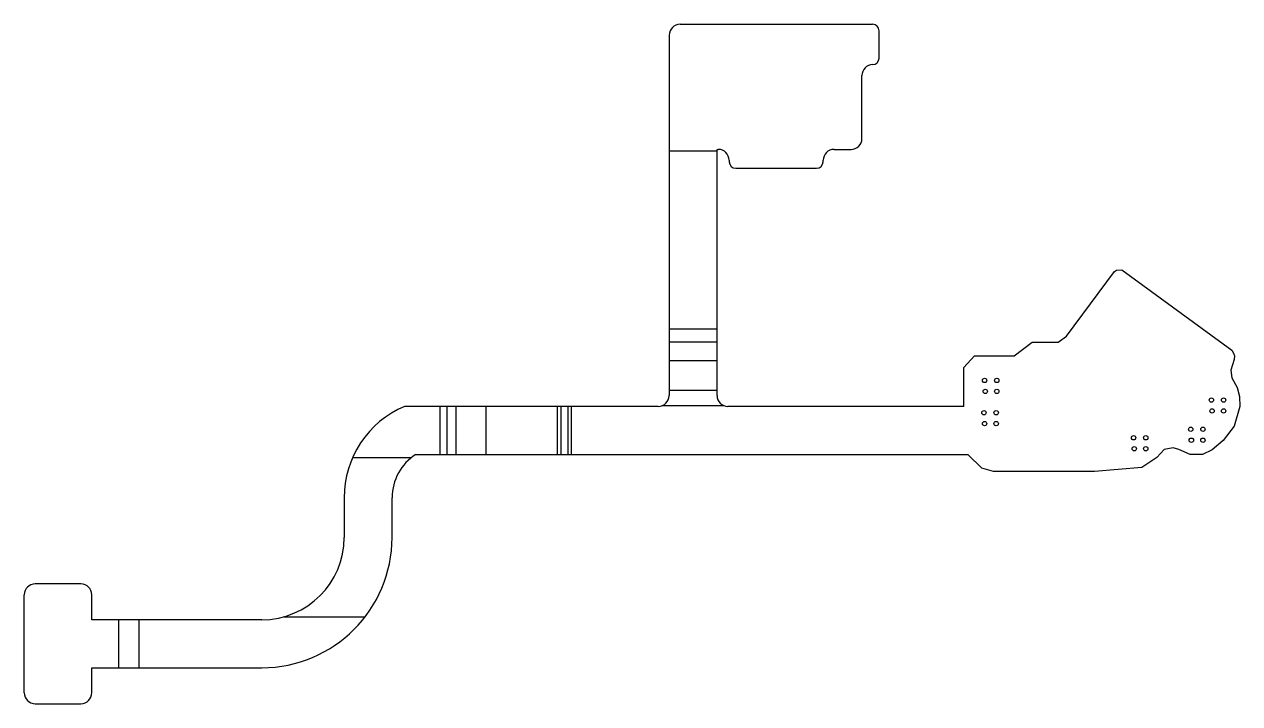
# Paper-space layout 'Flat-Pattern3' of a CAD drawing. Header units: millimetres. Extents: x -51.5 to 4.3, y -16.1 to 15.1.
import ezdxf

# ---------------------------------------------------------------- set-up
doc = ezdxf.new("R2010")
doc.units = ezdxf.units.MM

psp = doc.layouts.new('Flat-Pattern3')

# ---------------------------------------------------------------- linework, layer by layer
at = {"color": 7, "linetype": 'Continuous', "lineweight": 25}
for p, q in [((-21.382, 15.082), (-12.548, 15.082)), ((-21.882, 14.582), (-21.882, -1.95)), ((-12.248, 13.531), (-12.248, 14.782)), ((-13.031, 9.842), (-13.031, 12.732)), ((-21.882, 9.279), (-19.682, 9.279)), ((-19.682, 9.342), (-19.627, 9.342)), ((-19.682, -1.95), (-19.682, 9.342)), ((-14.313, 9.342), (-13.531, 9.342)), ((-19.127, 8.842), (-19.127, 8.776)), ((-18.827, 8.476), (-15.113, 8.476)), ((-14.813, 8.776), (-14.813, 8.842)), ((-3.64, 0.78), (-1.44, 3.74)), ((-1.44, 3.74), (-1.34, 3.8)), ((-1.34, 3.8), (-1.1, 3.81)), ((-1.1, 3.81), (3.95, 0.13)), ((-21.882, 1.111), (-19.682, 1.111)), ((-4.03, 0.5), (-3.64, 0.78)), ((-19.682, 0.503), (-21.882, 0.503)), ((-6.05, -0.13), (-5.22, 0.5)), ((-5.22, 0.5), (-4.03, 0.5)), ((3.95, 0.13), (4.03, -0.01)), ((-19.682, -0.361), (-21.882, -0.361)), ((-8.36, -0.66), (-7.86, -0.13)), ((-7.86, -0.13), (-6.05, -0.13)), ((4.05, -0.29), (3.91, -0.79)), ((4.03, -0.01), (4.07, -0.13)), ((4.07, -0.13), (4.05, -0.29)), ((-8.36, -2.45), (-8.36, -0.66)), ((3.91, -0.79), (3.95, -1.14)), ((3.95, -1.14), (4.19, -1.58)), ((4.19, -1.58), (4.3, -2)), ((-21.882, -1.697), (-19.682, -1.697)), ((4.3, -2), (4.31, -2.46)), ((-22.382, -2.45), (-34.031, -2.45)), ((-32.403, -2.45), (-32.403, -4.65)), ((-32.084, -2.45), (-32.084, -4.65)), ((-31.683, -2.45), (-31.683, -4.65)), ((-30.299, -2.45), (-30.299, -4.65)), ((-27.018, -2.45), (-27.018, -4.65)), ((-26.86, -2.45), (-26.86, -4.65)), ((-26.539, -2.45), (-26.539, -4.65)), ((-26.382, -2.45), (-26.382, -4.65)), ((-22.171, -2.403), (-19.393, -2.403)), ((-8.36, -2.45), (-19.182, -2.45)), ((4.31, -2.46), (4.05, -3.35)), ((4.05, -3.35), (3.55, -4.02)), ((0.84, -4.42), (0.51, -4.8)), ((1.25, -4.35), (0.84, -4.42)), ((1.51, -4.43), (1.25, -4.35)), ((2.04, -4.66), (1.51, -4.43)), ((3.05, -4.45), (2.61, -4.66)), ((3.55, -4.02), (3.05, -4.45)), ((-36.411, -4.792), (-33.706, -4.792)), ((-33.505, -4.65), (-8.17, -4.65)), ((-7.53, -5.29), (-8.17, -4.65)), ((0.51, -4.8), (-0.18, -5.26)), ((2.61, -4.66), (2.04, -4.66)), ((-7, -5.44), (-7.53, -5.29)), ((-2.35, -5.44), (-7, -5.44)), ((-0.18, -5.26), (-2.35, -5.44)), ((-36.803, -6.64), (-36.803, -8.461)), ((-34.603, -8.461), (-34.603, -6.64)), ((-48.887, -10.59), (-50.987, -10.59)), ((-51.487, -15.59), (-51.487, -11.09)), ((-48.387, -12.24), (-48.387, -11.09)), ((-40.582, -12.24), (-48.387, -12.24)), ((-47.166, -12.24), (-47.166, -14.44)), ((-46.223, -12.24), (-46.223, -14.44)), ((-39.556, -12.098), (-35.836, -12.098)), ((-48.387, -14.44), (-40.582, -14.44)), ((-48.387, -15.59), (-48.387, -14.44)), ((-50.987, -16.09), (-48.887, -16.09))]:
    psp.add_line(p, q, dxfattribs=at)
for centre in [(-7.4, -1.26), (-7.37, -1.76), (-6.84, -1.26), (-6.84, -1.76), (3.01, -2.16), (3.57, -2.16), (-7.43, -2.74), (-6.87, -2.74), (3.04, -2.66), (3.57, -2.66), (-7.4, -3.24), (-6.87, -3.24), (-0.56, -3.89), (0, -3.89), (2.06, -3.5), (2.09, -4), (2.62, -3.5), (2.62, -4), (-0.53, -4.39), (0, -4.39)]:
    psp.add_circle(centre, 0.1, dxfattribs=at)
for centre, radius, start, end in [((-21.382, 14.582), 0.5, 90, 180), ((-12.548, 14.782), 0.3, 0, 90), ((-12.548, 13.531), 0.3, 271.2343, 0), ((-12.531, 12.732), 0.5, 91.2343, 180), ((-13.531, 9.842), 0.5, 270, 0), ((-19.627, 8.842), 0.5, 0, 90), ((-14.313, 8.842), 0.5, 90, 180), ((-18.827, 8.776), 0.3, 180, 270), ((-15.113, 8.776), 0.3, 270, 0), ((-22.382, -1.95), 0.5, 270, 0), ((-19.182, -1.95), 0.5, 180, 270), ((-32.25, -6.64), 4.553, 113.0335, 180), ((-32.25, -6.64), 2.353, 122.2495, 180), ((-40.582, -8.461), 3.779, 270, 0), ((-40.582, -8.461), 5.979, 270, 0), ((-50.987, -11.09), 0.5, 90, 180), ((-48.887, -11.09), 0.5, 0, 90), ((-50.987, -15.59), 0.5, 180, 270), ((-48.887, -15.59), 0.5, 270, 0)]:
    psp.add_arc(centre, radius, start, end, dxfattribs=at)

doc.saveas('drawing.dxf')
